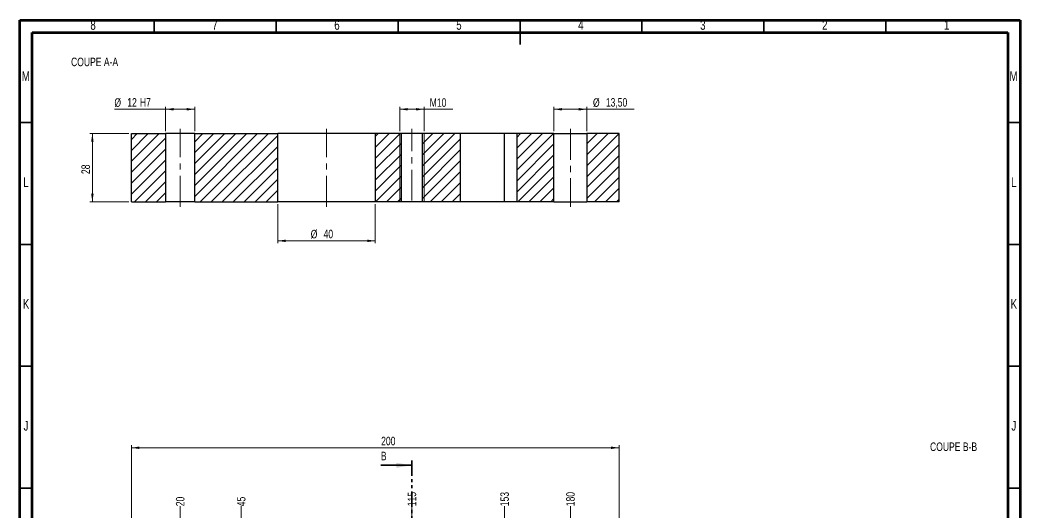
# Model space of a CAD drawing. Header units: millimetres. Extents: x 5 to 415, y 5 to 589.
# Drawn here: x 5 to 415, y 387.2 to 589.1 of the extents above; entities that cross this region are included whole.
import ezdxf

# ---------------------------------------------------------------- set-up
doc = ezdxf.new("R2010")
doc.units = ezdxf.units.MM
doc.linetypes.add('CENTERX2', pattern=[20.32, 12.7, -2.54, 2.54, -2.54])
doc.linetypes.add('PHANTOM', pattern=[12.7, 6.35, -1.27, 1.27, -1.27, 1.27, -1.27])
doc.styles.add('SLDTEXTSTYLE0', font='TXT', dxfattribs={"width": 0.75})
doc.dimstyles.new('SLDDIMSTYLE1', dxfattribs={"dimtxt": 3.5, "dimasz": 3.302, "dimexe": 0, "dimexo": 0.0625, "dimgap": 0.875, "dimtad": 0, "dimtih": 1, "dimtoh": 1, "dimrnd": 1e-09, "dimzin": 12, "dimdsep": 46, "dimtxsty": 'SLDTEXTSTYLE0', "dimblk1": 'NONE', "dimblk2": 'NONE', "dimsah": 1, "dimcen": 0.09, "dimadec": 0, "dimazin": 3, "dimtfac": 1, "dimtofl": 0, "dimtmove": 0, "dimatfit": 3, "dimldrblk": 'NONE', "dimfxl": 1, "dimfrac": 2, "dimtolj": 1, "dimtzin": 12, "dimarcsym": 0})
doc.dimstyles.new('SLDDIMSTYLE3', dxfattribs={"dimtxt": 3.5, "dimasz": 3.302, "dimexe": 0, "dimexo": 0.0625, "dimgap": 0.875, "dimtad": 1, "dimrnd": 1e-09, "dimzin": 12, "dimdsep": 46, "dimtxsty": 'SLDTEXTSTYLE0', "dimsah": 1, "dimcen": 0.09, "dimadec": 0, "dimazin": 3, "dimtfac": 1, "dimtofl": 0, "dimtmove": 0, "dimatfit": 3, "dimfxl": 1, "dimfrac": 2, "dimtolj": 1, "dimtzin": 12, "dimarcsym": 0})

# ---------------------------------------------------------------- blocks, each defined once
blk = doc.blocks.new('_D_3')
at = {"color": 7, "linetype": 'Continuous', "lineweight": 18}
blk.add_line((70.67, 339.03), (70.67, 389.53), dxfattribs=at)
at = {"color": 7, "linetype": 'Continuous', "lineweight": 18, "insert": (68.93, 389.53), "char_height": 3.5, "attachment_point": 1, "rotation": 90, "style": 'SLDTEXTSTYLE0'}
blk.add_mtext('20', dxfattribs=at)
blk = doc.blocks.new('_None')
blk = doc.blocks.new('_D_5')
at = {"color": 7, "linetype": 'Continuous', "lineweight": 18}
blk.add_line((95.67, 329.53), (95.67, 389.53), dxfattribs=at)
at = {"color": 7, "linetype": 'Continuous', "lineweight": 18, "insert": (93.93, 389.53), "char_height": 3.5, "attachment_point": 1, "rotation": 90, "style": 'SLDTEXTSTYLE0'}
blk.add_mtext('45', dxfattribs=at)
blk = doc.blocks.new('_D_9')
at = {"color": 7, "linetype": 'Continuous', "lineweight": 18}
blk.add_line((165.67, 360.53), (165.67, 389.53), dxfattribs=at)
at = {"color": 7, "linetype": 'Continuous', "lineweight": 18, "insert": (163.93, 389.53), "char_height": 3.5, "attachment_point": 1, "rotation": 90, "style": 'SLDTEXTSTYLE0'}
blk.add_mtext('115', dxfattribs=at)
blk = doc.blocks.new('_D_12')
at = {"color": 7, "linetype": 'Continuous', "lineweight": 18}
blk.add_line((203.67, 330.53), (203.67, 389.53), dxfattribs=at)
at = {"color": 7, "linetype": 'Continuous', "lineweight": 18, "insert": (201.93, 389.53), "char_height": 3.5, "attachment_point": 1, "rotation": 90, "style": 'SLDTEXTSTYLE0'}
blk.add_mtext('153', dxfattribs=at)
blk = doc.blocks.new('_D_17')
at = {"color": 7, "linetype": 'Continuous', "lineweight": 18}
blk.add_line((230.67, 369.78), (230.67, 389.53), dxfattribs=at)
at = {"color": 7, "linetype": 'Continuous', "lineweight": 18, "insert": (228.93, 389.53), "char_height": 3.5, "attachment_point": 1, "rotation": 90, "style": 'SLDTEXTSTYLE0'}
blk.add_mtext('180', dxfattribs=at)
blk = doc.blocks.new('_D_46')
at = {"color": 7, "linetype": 'Continuous', "lineweight": 18}
for p, q in [((50.67, 380.53), (50.67, 414.53)), ((250.67, 380.53), (250.67, 414.53)), ((50.67, 413.53), (250.67, 413.53))]:
    blk.add_line(p, q, dxfattribs=at)
for points in [[(50.67, 413.53), (53.97, 413.02), (53.97, 414.04)], [(250.67, 413.53), (247.37, 414.04), (247.37, 413.02)]]:
    blk.add_solid(points, dxfattribs=at)
at = {"color": 7, "linetype": 'Continuous', "lineweight": 18, "insert": (153.07, 418.04), "char_height": 3.5, "attachment_point": 1, "style": 'SLDTEXTSTYLE0'}
blk.add_mtext('200', dxfattribs=at)
blk = doc.blocks.new('_D_48')
at = {"color": 7, "linetype": 'Continuous', "lineweight": 18}
for p, q in [((64.67, 552.47), (43.71, 552.47)), ((64.67, 543.47), (64.67, 553.47)), ((76.67, 552.47), (64.67, 552.47)), ((76.67, 543.47), (76.67, 553.47))]:
    blk.add_line(p, q, dxfattribs=at)
for points in [[(64.67, 552.47), (67.97, 551.96), (67.97, 552.97)], [(76.67, 552.47), (73.37, 552.97), (73.37, 551.96)]]:
    blk.add_solid(points, dxfattribs=at)
at = {"color": 7, "linetype": 'Continuous', "lineweight": 18, "char_height": 3.5, "attachment_point": 1, "style": 'SLDTEXTSTYLE0'}
for s, insert in [('%%c', (43.71, 556.98)), ('12', (48.99, 557.03)), ('H7', (54.16, 557.03))]:
    blk.add_mtext(s, dxfattribs=dict(at, insert=insert))
blk = doc.blocks.new('_D_49')
at = {"color": 7, "linetype": 'Continuous', "lineweight": 18}
for p, q in [((110.67, 513.47), (110.67, 497.47)), ((150.67, 513.47), (150.67, 497.47)), ((110.67, 498.47), (150.67, 498.47))]:
    blk.add_line(p, q, dxfattribs=at)
for points in [[(110.67, 498.47), (113.97, 497.96), (113.97, 498.97)], [(150.67, 498.47), (147.37, 498.97), (147.37, 497.96)]]:
    blk.add_solid(points, dxfattribs=at)
at = {"color": 7, "linetype": 'Continuous', "lineweight": 18, "char_height": 3.5, "attachment_point": 1, "style": 'SLDTEXTSTYLE0'}
for s, insert in [('%%c', (124.19, 502.98)), ('40', (129.47, 503.03))]:
    blk.add_mtext(s, dxfattribs=dict(at, insert=insert))
blk = doc.blocks.new('_D_50')
at = {"color": 7, "linetype": 'Continuous', "lineweight": 18}
for p, q in [((223.92, 543.47), (223.92, 553.47)), ((223.92, 552.47), (237.42, 552.47)), ((237.42, 543.47), (237.42, 553.47)), ((237.42, 552.47), (256.84, 552.47))]:
    blk.add_line(p, q, dxfattribs=at)
for points in [[(223.92, 552.47), (227.22, 551.96), (227.22, 552.97)], [(237.42, 552.47), (234.12, 552.97), (234.12, 551.96)]]:
    blk.add_solid(points, dxfattribs=at)
at = {"color": 7, "linetype": 'Continuous', "lineweight": 18, "char_height": 3.5, "attachment_point": 1, "style": 'SLDTEXTSTYLE0'}
for s, insert in [('%%c', (239.92, 556.98)), ('13,50', (245.2, 557.03))]:
    blk.add_mtext(s, dxfattribs=dict(at, insert=insert))
blk = doc.blocks.new('_D_51')
at = {"color": 7, "linetype": 'Continuous', "lineweight": 18}
for p, q in [((160.67, 543.47), (160.67, 553.47)), ((170.67, 552.47), (160.67, 552.47)), ((170.67, 543.47), (170.67, 553.47)), ((170.67, 552.47), (182.45, 552.47))]:
    blk.add_line(p, q, dxfattribs=at)
for points in [[(160.67, 552.47), (163.97, 551.96), (163.97, 552.97)], [(170.67, 552.47), (167.37, 552.97), (167.37, 551.96)]]:
    blk.add_solid(points, dxfattribs=at)
at = {"color": 7, "linetype": 'Continuous', "lineweight": 18, "insert": (172.99, 556.98), "char_height": 3.5, "attachment_point": 1, "style": 'SLDTEXTSTYLE0'}
blk.add_mtext('M10', dxfattribs=at)
blk = doc.blocks.new('_D_52')
at = {"color": 7, "linetype": 'Continuous', "lineweight": 18}
for p, q in [((49.67, 542.47), (33.67, 542.47)), ((34.67, 514.47), (34.67, 542.47)), ((49.67, 514.47), (33.67, 514.47))]:
    blk.add_line(p, q, dxfattribs=at)
for points in [[(34.67, 542.47), (34.16, 539.16), (35.18, 539.16)], [(34.67, 514.47), (35.18, 517.77), (34.16, 517.77)]]:
    blk.add_solid(points, dxfattribs=at)
at = {"color": 7, "linetype": 'Continuous', "lineweight": 18, "insert": (30.16, 525.88), "char_height": 3.5, "attachment_point": 1, "rotation": 90, "style": 'SLDTEXTSTYLE0'}
blk.add_mtext('28', dxfattribs=at)

msp = doc.modelspace()

# ---------------------------------------------------------------- hatches: boundary and pattern name
at = {"linetype": 'Continuous', "lineweight": 18}
h = msp.add_hatch(dxfattribs=at)
h.set_pattern_fill('ANSI31', style=0)
h.paths.add_polyline_path([(50.668, 542.467), (50.668, 514.467), (64.668, 514.467), (64.668, 542.467)], flags=0)
h = msp.add_hatch(dxfattribs=at)
h.set_pattern_fill('ANSI31', style=0)
h.paths.add_polyline_path([(76.668, 542.467), (76.668, 514.467), (110.668, 514.467), (110.668, 542.467)], flags=0)
h = msp.add_hatch(dxfattribs=at)
h.set_pattern_fill('ANSI31', style=0)
h.paths.add_polyline_path([(150.668, 514.467), (161.418, 514.467), (161.418, 542.467), (150.668, 542.467)], flags=0)
h = msp.add_hatch(dxfattribs=at)
h.set_pattern_fill('ANSI31', style=0)
h.paths.add_polyline_path([(169.918, 514.467), (185.668, 514.467), (185.668, 542.467), (169.918, 542.467)], flags=0)
h = msp.add_hatch(dxfattribs=at)
h.set_pattern_fill('ANSI31', style=0)
h.paths.add_polyline_path([(208.668, 514.467), (223.918, 514.467), (223.918, 542.467), (208.668, 542.467)], flags=0)
h = msp.add_hatch(dxfattribs=at)
h.set_pattern_fill('ANSI31', style=0)
h.paths.add_polyline_path([(237.418, 514.467), (250.668, 514.467), (250.668, 542.467), (237.418, 542.467)], flags=0)

# ---------------------------------------------------------------- linework, layer by layer
at = {"color": 7, "linetype": 'Continuous', "lineweight": 70}
for p, q in [((5, 5), (5, 589)), ((5, 589), (415, 589)), ((415, 589), (415, 5)), ((10, 10), (10, 584)), ((10, 584), (410, 584)), ((410, 584), (410, 10))]:
    msp.add_line(p, q, dxfattribs=at)
at = {"color": 7, "linetype": 'Continuous', "lineweight": 35}
for p, q in [((60, 584), (60, 589)), ((110, 584), (110, 589)), ((160, 584), (160, 589)), ((210, 589.001), (210, 578.999)), ((210, 584), (210, 589)), ((260, 584), (260, 589)), ((310, 584), (310, 589)), ((360, 584), (360, 589)), ((10, 547), (5, 547)), ((410, 547), (415, 547)), ((10, 497), (5, 497)), ((410, 497), (415, 497)), ((10, 447), (5, 447)), ((410, 447), (415, 447)), ((152.968, 406.328), (165.668, 406.328)), ((10, 397), (5, 397)), ((410, 397), (415, 397))]:
    msp.add_line(p, q, dxfattribs=at)
at = {"color": 7, "linetype": 'Continuous', "lineweight": 25}
for p, q in [((50.668, 542.467), (64.668, 542.467)), ((50.668, 514.467), (50.668, 542.467)), ((64.668, 542.467), (64.668, 514.467)), ((76.668, 542.467), (64.668, 542.467)), ((76.668, 514.467), (76.668, 542.467)), ((76.668, 542.467), (110.668, 542.467)), ((110.668, 514.467), (110.668, 542.467)), ((150.668, 542.467), (110.668, 542.467)), ((150.668, 542.467), (150.668, 514.467)), ((161.418, 542.467), (150.668, 542.467)), ((161.418, 514.467), (161.418, 542.467)), ((169.918, 542.467), (161.418, 542.467)), ((169.918, 542.467), (169.918, 514.467)), ((185.668, 542.467), (169.918, 542.467)), ((185.668, 514.467), (185.668, 542.467)), ((203.668, 542.467), (185.668, 542.467)), ((203.668, 514.467), (203.668, 542.467)), ((208.668, 542.467), (203.668, 542.467)), ((223.918, 542.467), (208.668, 542.467)), ((208.668, 542.467), (208.668, 514.467)), ((223.918, 514.467), (223.918, 542.467)), ((223.918, 542.467), (237.418, 542.467)), ((237.418, 542.467), (237.418, 514.467)), ((250.668, 542.467), (237.418, 542.467)), ((250.668, 514.467), (250.668, 542.467)), ((50.668, 514.467), (64.668, 514.467)), ((76.668, 514.467), (64.668, 514.467)), ((76.668, 514.467), (110.668, 514.467)), ((150.668, 514.467), (110.668, 514.467)), ((161.418, 514.467), (150.668, 514.467)), ((169.918, 514.467), (161.418, 514.467)), ((185.668, 514.467), (169.918, 514.467)), ((203.668, 514.467), (185.668, 514.467)), ((208.668, 514.467), (203.668, 514.467)), ((223.918, 514.467), (208.668, 514.467)), ((223.918, 514.467), (237.418, 514.467)), ((250.668, 514.467), (237.418, 514.467))]:
    msp.add_line(p, q, dxfattribs=at)
at = {"color": 7, "linetype": 'CENTERX2', "lineweight": 18}
for p, q in [((70.668, 512.467), (70.668, 544.467)), ((130.668, 512.467), (130.668, 544.467)), ((165.668, 514.967), (165.668, 544.467)), ((230.668, 544.467), (230.668, 512.467))]:
    msp.add_line(p, q, dxfattribs=at)
at = {"color": 7, "linetype": 'Continuous', "lineweight": 18}
for p, q in [((160.668, 542.467), (160.668, 514.467)), ((170.668, 542.467), (170.668, 514.467))]:
    msp.add_line(p, q, dxfattribs=at)
at = {"color": 7, "linetype": 'PHANTOM', "lineweight": 35}
msp.add_line((165.668, 408.328), (165.668, 325.534), dxfattribs=at)
at = {"color": 7, "linetype": 'Continuous', "lineweight": 35}
msp.add_solid([(165.668, 406.328), (159.318, 407.344), (159.318, 405.312)], dxfattribs=at)

# ---------------------------------------------------------------- texts
at = {"color": 7, "linetype": 'Continuous', "lineweight": 0, "attachment_point": 2, "style": 'SLDTEXTSTYLE0'}
for s, insert, char_height in [('8', (34.96, 589.06), 3.969), ('7', (84.96, 589.06), 3.969), ('6', (134.96, 589.06), 3.969), ('5', (184.96, 589.06), 3.969), ('4', (234.96, 589.06), 3.969), ('3', (284.96, 589.06), 3.969), ('2', (334.96, 589.06), 3.969), ('1', (384.96, 589.06), 3.969), ('COUPE A-A', (35.58, 573.661), 3.5), ('M', (7.362, 568.06), 3.969), ('M', (412.362, 568.06), 3.969), ('L', (7.455, 524.56), 3.969), ('L', (412.455, 524.56), 3.969), ('K', (7.489, 474.56), 3.969), ('K', (412.489, 474.56), 3.969), ('J', (7.465, 424.56), 3.969), ('J', (412.465, 424.56), 3.969), ('COUPE B-B', (387.772, 415.705), 3.5)]:
    msp.add_mtext(s, dxfattribs=dict(at, insert=insert, char_height=char_height))
at = {"color": 7, "linetype": 'Continuous', "insert": (152.968, 411.891), "char_height": 3.5, "attachment_point": 1, "style": 'SLDTEXTSTYLE0'}
msp.add_mtext('B', dxfattribs=at)

# ---------------------------------------------------------------- dimensions: what is measured, and where the dimension line sits
at = {"color": 7, "linetype": 'Continuous', "lineweight": 18}
for base, p1, p2, text, picture, middle in [((64.668, 552.467), (76.668, 542.467), (64.668, 542.467), '%%c<>H7', '_D_48', (51.822, 552.467)), ((160.668, 552.467), (170.668, 542.467), (160.668, 542.467), 'M10', '_D_51', (177.721, 552.467)), ((237.418, 552.467), (223.918, 542.467), (237.418, 542.467), '%%c<>', '_D_50', (248.382, 552.467)), ((150.668, 498.467), (110.668, 514.467), (150.668, 514.467), '%%c<>', '_D_49', (129.417, 498.467))]:
    dim = msp.add_linear_dim(base=base, p1=p1, p2=p2, text=text, dimstyle='SLDDIMSTYLE3', dxfattribs=at)
    dim.commit()
    dim.dimension.update_dxf_attribs({"geometry": picture, "text_midpoint": middle, "dimtype": 160})
dim = msp.add_linear_dim(base=(34.668, 542.467), p1=(50.668, 514.467), p2=(50.668, 542.467), angle=90, dimstyle='SLDDIMSTYLE3', dxfattribs=at)
dim.commit()
dim.dimension.update_dxf_attribs({"geometry": '_D_52', "text_midpoint": (34.668, 528.465), "dimtype": 160})
dim = msp.add_linear_dim(base=(250.668, 413.528), p1=(50.668, 379.528), p2=(250.668, 379.528), dimstyle='SLDDIMSTYLE3', dxfattribs=at)
dim.commit()
dim.dimension.update_dxf_attribs({"geometry": '_D_46', "text_midpoint": (156.945, 413.528), "dimtype": 160})
for feature_location, offset, picture, middle in [((165.668, 359.528), (0, 30), '_D_9', (165.668, 393.407)), ((203.668, 329.528), (0, 60), '_D_12', (203.668, 393.407)), ((230.668, 368.778), (0, 20.75), '_D_17', (230.668, 393.407)), ((70.668, 338.028), (0, 51.5), '_D_3', (70.668, 392.114)), ((95.668, 328.528), (0, 61), '_D_5', (95.668, 392.114))]:
    dim = msp.add_ordinate_dim(feature_location=feature_location, offset=offset, dtype=1, origin=(50.668, 139.528), dimstyle='SLDDIMSTYLE1', dxfattribs=at)
    dim.commit()
    dim.dimension.update_dxf_attribs({"geometry": picture, "text_midpoint": middle})

doc.saveas('drawing.dxf')
